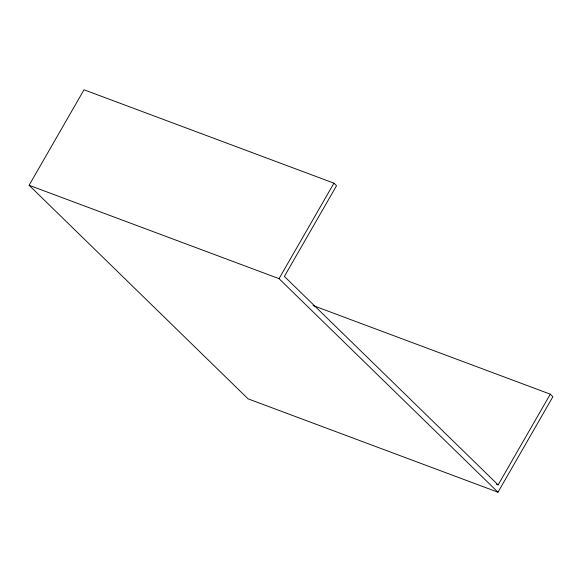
<?xml version="1.0" encoding="UTF-8"?>
<svg xmlns="http://www.w3.org/2000/svg" width="582" height="582" viewBox="0 0 582 582"><rect width="100%" height="100%" fill="white"/><g stroke="black" fill="none" stroke-linecap="round" stroke-linejoin="round"><path stroke-width="0.87" d="M550.296 394.174L552.9 396.72L497.988 492.212L248.063 398.837L29.1 185.28L84.012 89.788L333.937 183.163L336.549 185.702L284.38 276.421L498.127 484.901L550.296 394.174L313.036 305.535M497.988 492.212L279.025 278.654L333.937 183.163M29.1 185.28L279.025 278.654M496.424 484.26L498.127 484.901"/></g></svg>
